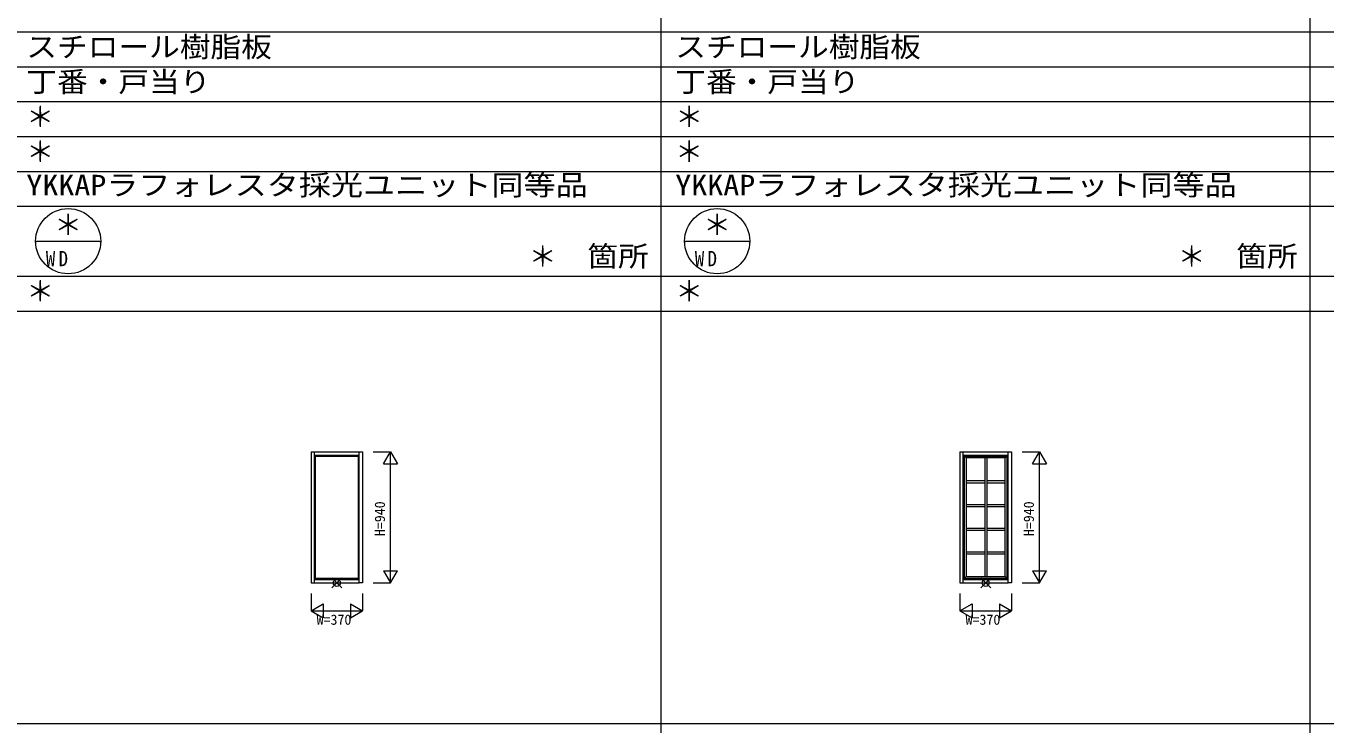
# Model space of a CAD drawing. Units: millimetres, scale not verified. Extents: x -14850 to 13831, y -10500 to 9910.
# Drawn here: x -412 to 8903, y -553 to 4454 of the extents above; entities that cross this region are included whole.
import ezdxf
from ezdxf.enums import TextEntityAlignment as Align

# ---------------------------------------------------------------- set-up
doc = ezdxf.new("R2010")
doc.units = ezdxf.units.MM
doc.header["$LTSCALE"] = 50
for name, color, linetype, lineweight in [('0-0_0', 7, 'Continuous', 9), ('0-1_USER1', 7, 'Continuous', 9), ('0-2_YKK_ZWAK', 7, 'Continuous', 9), ('0-3_YKK_11', 4, 'Continuous', 9), ('0-5_YSS_K', 2, 'Continuous', 9)]:
    doc.layers.add(name, color=color, linetype=linetype, lineweight=lineweight)
doc.styles.add('ＭＳ ゴシック', font='')
doc.styles.get('ＭＳ ゴシック').set_extended_font_data('MS Gothic')

msp = doc.modelspace()

# ---------------------------------------------------------------- linework, layer by layer
at = {"layer": '0-1_USER1'}
for p, q in [((4140.26, -8747.82), (4140.26, 9117.18)), ((8790.26, -8747.82), (8790.26, 9117.18)), ((-14459.74, 4412.18), (13440.26, 4412.18)), ((-14459.74, 4162.19), (13440.26, 4162.19)), ((-9809.74, 3912.18), (13440.26, 3912.18)), ((-9809.74, 3662.18), (13440.26, 3662.18)), ((-14459.74, 3412.18), (13440.26, 3412.18)), ((-14459.74, 3162.18), (13440.26, 3162.18)), ((-334.74, 2912.19), (-343.07, 2903.85)), ((-334.74, 2912.19), (115.26, 2912.19)), ((115.26, 2912.19), (123.6, 2903.85)), ((4315.26, 2912.19), (4306.93, 2903.85)), ((4315.26, 2912.19), (4765.26, 2912.19)), ((4765.26, 2912.19), (4773.6, 2903.85)), ((-14459.74, 2662.18), (13440.26, 2662.18)), ((-14459.74, 2412.18), (13440.26, 2412.18)), ((-14459.74, -542.82), (13440.26, -542.82))]:
    msp.add_line(p, q, dxfattribs=at)
for centre in [(-109.74, 2912.19), (4540.26, 2912.19)]:
    msp.add_circle(centre, 233.33, dxfattribs=at)
at = {"layer": '0-2_YKK_ZWAK'}
for p, q in [((1779.91, 500.04), (1850.62, 429.33)), ((1779.91, 429.33), (1850.62, 500.04)), ((6429.91, 500.04), (6500.62, 429.33)), ((6429.91, 429.33), (6500.62, 500.04))]:
    msp.add_line(p, q, dxfattribs=at)
for centre in [(1815.27, 464.68), (6465.26, 464.68)]:
    msp.add_circle(centre, 25, dxfattribs=at)
at = {"layer": '0-3_YKK_11'}
for p, q in [((1630.26, 1404.69), (1630.26, 464.68)), ((1630.26, 1404.69), (1654.26, 1404.69)), ((1654.26, 1404.69), (1976.27, 1404.69)), ((1654.26, 464.68), (1654.26, 1404.69)), ((1976.27, 464.68), (1976.27, 1404.69)), ((1976.27, 1404.69), (2000.27, 1404.69)), ((2000.27, 1404.69), (2000.27, 464.68)), ((6280.26, 1404.68), (6280.26, 464.68)), ((6280.26, 1404.68), (6304.26, 1404.68)), ((6304.26, 464.68), (6304.26, 1404.68)), ((6304.26, 1404.68), (6626.26, 1404.68)), ((6626.26, 464.68), (6626.26, 1404.68)), ((6626.26, 1404.68), (6650.26, 1404.68)), ((6650.26, 1404.68), (6650.26, 464.68)), ((1654.26, 1380.69), (1976.27, 1380.69)), ((1654.26, 1371.69), (1976.27, 1371.69)), ((1663.26, 497.68), (1663.26, 1371.69)), ((1967.27, 1371.69), (1967.27, 497.68)), ((6304.26, 1380.68), (6626.26, 1380.68)), ((6304.26, 1371.68), (6626.26, 1371.68)), ((6313.26, 497.68), (6313.26, 1371.68)), ((6325.26, 1359.68), (6313.26, 1371.68)), ((6325.26, 1359.68), (6325.26, 509.68)), ((6605.26, 1359.68), (6325.26, 1359.68)), ((6457.76, 1359.68), (6457.76, 509.68)), ((6472.76, 1359.68), (6472.76, 509.68)), ((6605.26, 1359.68), (6617.26, 1371.68)), ((6605.26, 509.68), (6605.26, 1359.68)), ((6617.26, 1371.68), (6617.26, 497.68)), ((6325.26, 1197.18), (6457.76, 1197.18)), ((6325.26, 1182.18), (6457.76, 1182.18)), ((6472.76, 1197.18), (6605.26, 1197.18)), ((6472.76, 1182.18), (6605.26, 1182.18)), ((6325.26, 1027.18), (6457.76, 1027.18)), ((6472.76, 1027.18), (6605.26, 1027.18)), ((6325.26, 1012.18), (6457.76, 1012.18)), ((6472.76, 1012.18), (6605.26, 1012.18)), ((6325.26, 857.18), (6457.76, 857.18)), ((6325.26, 842.18), (6457.76, 842.18)), ((6472.76, 857.18), (6605.26, 857.18)), ((6472.76, 842.18), (6605.26, 842.18)), ((6325.26, 687.18), (6457.76, 687.18)), ((6325.26, 672.18), (6457.76, 672.18)), ((6472.76, 687.18), (6605.26, 687.18)), ((6472.76, 672.18), (6605.26, 672.18)), ((1654.26, 497.68), (1976.27, 497.68)), ((1654.26, 488.68), (1976.27, 488.68)), ((6304.26, 497.68), (6626.26, 497.68)), ((6304.26, 488.68), (6626.26, 488.68)), ((6313.26, 497.68), (6325.26, 509.68)), ((6325.26, 509.68), (6605.26, 509.68)), ((6605.26, 509.68), (6617.26, 497.68)), ((1630.26, 464.68), (1654.26, 464.68)), ((1654.26, 464.68), (1976.27, 464.68)), ((2000.27, 464.68), (1976.27, 464.68)), ((6280.26, 464.68), (6304.26, 464.68)), ((6304.26, 464.68), (6626.26, 464.68)), ((6650.26, 464.68), (6626.26, 464.68))]:
    msp.add_line(p, q, dxfattribs=at)
at = {"layer": '0-5_YSS_K'}
for p, q in [((2075.27, 1404.68), (2200.27, 1404.68)), ((2150.27, 1318.08), (2200.27, 1404.68)), ((2200.27, 464.68), (2200.27, 1404.68)), ((2200.27, 1404.68), (2250.27, 1318.08)), ((6725.26, 1404.68), (6850.26, 1404.68)), ((6850.26, 464.68), (6850.26, 1404.69)), ((2150.27, 1318.08), (2250.27, 1318.08)), ((6800.26, 1318.08), (6900.26, 1318.08)), ((2150.27, 551.29), (2250.27, 551.29)), ((6800.26, 551.29), (6850.26, 464.68)), ((6800.26, 551.29), (6900.26, 551.29)), ((6850.26, 464.68), (6900.26, 551.29)), ((1630.26, 389.68), (1630.26, 264.68)), ((2000.26, 389.68), (2000.26, 264.68)), ((2075.27, 464.68), (2200.27, 464.68)), ((6280.26, 389.68), (6280.26, 264.68)), ((6650.26, 389.68), (6650.26, 264.68)), ((6725.26, 464.68), (6850.26, 464.68)), ((1630.26, 264.68), (1716.87, 314.68)), ((1716.87, 314.68), (1716.87, 214.68)), ((1913.66, 314.68), (1913.66, 214.68)), ((1913.66, 314.68), (2000.26, 264.68)), ((6280.26, 264.68), (6366.87, 314.68)), ((6366.87, 314.68), (6366.87, 214.68)), ((6563.66, 314.68), (6563.66, 214.68)), ((6563.66, 314.68), (6650.26, 264.68)), ((1630.26, 264.68), (2000.26, 264.68)), ((1630.26, 264.68), (1716.87, 214.68)), ((1913.66, 214.68), (2000.26, 264.68)), ((6280.26, 264.68), (6650.26, 264.68)), ((6280.26, 264.68), (6366.87, 214.68)), ((6563.66, 214.68), (6650.26, 264.68))]:
    msp.add_line(p, q, dxfattribs=at)
for points in [[(6800.26, 1318.08), (6850.26, 1404.69), (6900.26, 1318.08)], [(2150.27, 551.29), (2200.27, 464.68), (2250.27, 551.29)]]:
    msp.add_lwpolyline(points, dxfattribs=at)

# ---------------------------------------------------------------- texts
at = {"layer": '0-0_0', "style": 'ＭＳ ゴシック'}
for s, width, p in [('スチロール樹脂板', 1.1, (-409.7, 4187.2)), ('スチロール樹脂板', 1.1, (4240.3, 4187.2)), ('丁番・戸当り', 1.1, (-409.7, 3937.2)), ('丁番・戸当り', 1.1, (4240.3, 3937.2)), ('YKKAPラフォレスタ採光ユニット同等品', 1.15, (-409.7, 3197.2)), ('YKKAPラフォレスタ採光ユニット同等品', 1.15, (4240.3, 3197.2)), ('箇所', 1.1, (3610.26, 2687.18)), ('箇所', 1.1, (8260.26, 2687.18))]:
    msp.add_text(s, height=146.6, dxfattribs=dict(at, width=width)).set_placement(p, align=Align.BOTTOM_LEFT)
for p in [(-409.74, 3687.18), (4240.26, 3687.18), (-409.74, 3437.18), (4240.26, 3437.18), (-209.74, 2912.19), (4440.26, 2912.19), (3190.26, 2687.18), (7840.26, 2687.18), (-409.74, 2437.18), (4240.26, 2437.18)]:
    msp.add_text('＊', height=146.6, dxfattribs=at).set_placement(p, align=Align.BOTTOM_LEFT)
at = {"layer": '0-0_0', "char_height": 110, "attachment_point": 7, "style": 'ＭＳ ゴシック'}
for insert in [(-269.74, 2732.92), (4380.26, 2732.92)]:
    msp.add_mtext('\\T1.36;\\W0.9;WD', dxfattribs=dict(at, insert=insert))
at = {"layer": '0-5_YSS_K', "color": 4, "style": 'ＭＳ ゴシック'}
for p in [(2181.96, 799.68), (6831.96, 799.68)]:
    msp.add_text('H=940', height=73.31, rotation=90, dxfattribs=at).set_placement(p, align=Align.BOTTOM_LEFT)
for p in [(1670.26, 142.96), (6320.26, 142.96)]:
    msp.add_text('W=370', height=73.31, dxfattribs=at).set_placement(p, align=Align.BOTTOM_LEFT)

doc.saveas('drawing.dxf')
